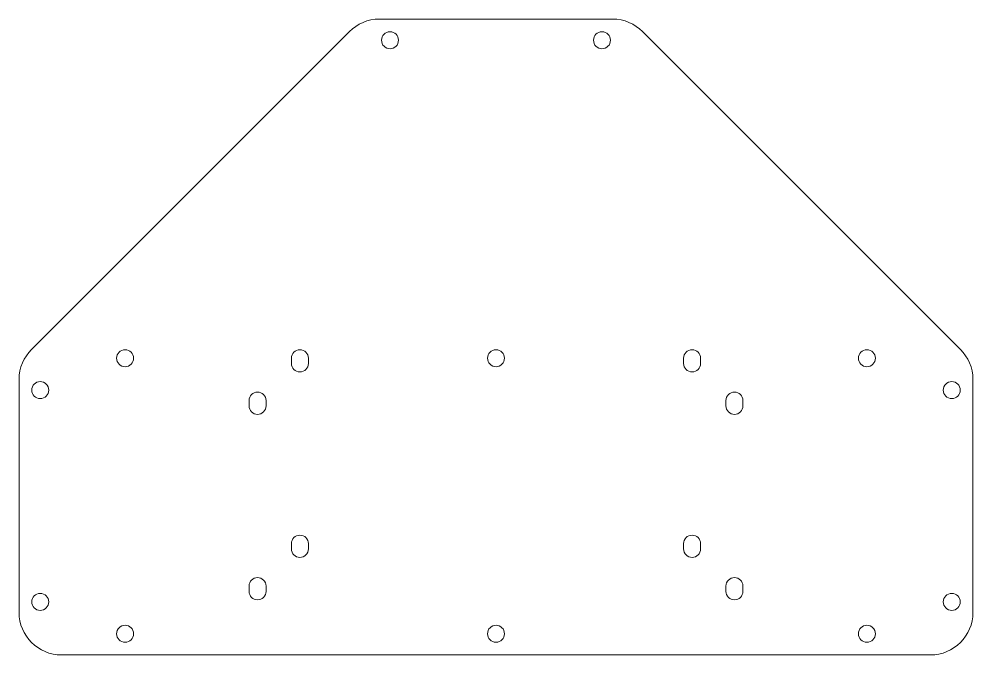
# Model space of a CAD drawing. Header units: millimetres. Extents: x -182 to 182, y -145 to 145.
# Drawn here: x 1.7 to 181.7, y 25.1 to 145.1 of the extents above; entities that cross this region are included whole.
import ezdxf

# ---------------------------------------------------------------- set-up
doc = ezdxf.new("R2010")
doc.units = ezdxf.units.MM
doc.header["$MEASUREMENT"] = 0
doc.layers.add('layer 1', color=7, linetype='Continuous')

msp = doc.modelspace()

# ---------------------------------------------------------------- linework, layer by layer
at = {"layer": 'layer 1', "color": 7, "lineweight": 9}
for points, knots in [([(181.6872, 77.1084), (181.6872, 77.1084), (181.6872, 33.1364), (181.6872, 33.1364), (181.6872, 33.1364), (181.6872, 28.7284), (178.0812, 25.1224), (173.6732, 25.1224), (173.6732, 25.1224), (173.6732, 25.1224), (9.7012, 25.1224), (9.7012, 25.1224), (9.7012, 25.1224), (5.2932, 25.1224), (1.6872, 28.7284), (1.6872, 33.1364), (1.6872, 33.1364), (1.6872, 33.1364), (1.6872, 77.1084), (1.6872, 77.1084), (1.6872, 77.1084), (1.6872, 79.3124), (2.5892, 81.3164), (4.0412, 82.7684), (4.0412, 82.7684), (4.0412, 82.7684), (4.1092, 82.8364), (4.1092, 82.8364), (4.1092, 82.8364), (4.1092, 82.8364), (64.0412, 142.7684), (64.0412, 142.7684), (64.0412, 142.7684), (65.4932, 144.2204), (67.4972, 145.1224), (69.7012, 145.1224), (69.7012, 145.1224), (69.7012, 145.1224), (113.6732, 145.1224), (113.6732, 145.1224), (113.6732, 145.1224), (115.8772, 145.1224), (117.8802, 144.2214), (119.3332, 142.7684), (119.3332, 142.7684), (119.3332, 142.7684), (119.3372, 142.7684), (119.3372, 142.7684), (119.3372, 142.7684), (119.3372, 142.7684), (179.3372, 82.7684), (179.3372, 82.7684), (179.3372, 82.7684), (179.3372, 82.7684), (179.3332, 82.7684), (179.3332, 82.7684), (179.3332, 82.7684), (180.7852, 81.3164), (181.6872, 79.3124), (181.6872, 77.1084)], [0, 0, 0, 0, 0.0625, 0.0625, 0.0625, 0.0625, 0.125, 0.125, 0.125, 0.125, 0.1875, 0.1875, 0.1875, 0.1875, 0.25, 0.25, 0.25, 0.25, 0.3125, 0.3125, 0.3125, 0.3125, 0.375, 0.375, 0.375, 0.375, 0.4375, 0.4375, 0.4375, 0.4375, 0.5, 0.5, 0.5, 0.5, 0.5625, 0.5625, 0.5625, 0.5625, 0.625, 0.625, 0.625, 0.625, 0.6875, 0.6875, 0.6875, 0.6875, 0.75, 0.75, 0.75, 0.75, 0.8125, 0.8125, 0.8125, 0.8125, 0.875, 0.875, 0.875, 0.875, 1, 1, 1, 1]), ([(70.0872, 141.1222), (70.0872, 142.0058), (70.8036, 142.7222), (71.6872, 142.7222), (71.6872, 142.7222), (72.5708, 142.7222), (73.2872, 142.0058), (73.2872, 141.1222), (73.2872, 141.1222), (73.2872, 140.2386), (72.5708, 139.5222), (71.6872, 139.5222), (71.6872, 139.5222), (70.8036, 139.5222), (70.0872, 140.2386), (70.0872, 141.1222)], [0, 0, 0, 0, 0.2, 0.2, 0.2, 0.2, 0.4, 0.4, 0.4, 0.4, 0.6, 0.6, 0.6, 0.6, 1, 1, 1, 1]), ([(110.087, 141.1222), (110.087, 142.0058), (110.8034, 142.7222), (111.687, 142.7222), (111.687, 142.7222), (112.5706, 142.7222), (113.287, 142.0058), (113.287, 141.1222), (113.287, 141.1222), (113.287, 140.2386), (112.5706, 139.5222), (111.687, 139.5222), (111.687, 139.5222), (110.8034, 139.5222), (110.087, 140.2386), (110.087, 141.1222)], [0, 0, 0, 0, 0.2, 0.2, 0.2, 0.2, 0.4, 0.4, 0.4, 0.4, 0.6, 0.6, 0.6, 0.6, 1, 1, 1, 1]), ([(20.0872, 81.1222), (20.0872, 82.0058), (20.8036, 82.7222), (21.6872, 82.7222), (21.6872, 82.7222), (22.5708, 82.7222), (23.2872, 82.0058), (23.2872, 81.1222), (23.2872, 81.1222), (23.2872, 80.2386), (22.5708, 79.5222), (21.6872, 79.5222), (21.6872, 79.5222), (20.8036, 79.5222), (20.0872, 80.2386), (20.0872, 81.1222)], [0, 0, 0, 0, 0.2, 0.2, 0.2, 0.2, 0.4, 0.4, 0.4, 0.4, 0.6, 0.6, 0.6, 0.6, 1, 1, 1, 1]), ([(54.6872, 78.5224), (53.8036, 78.5224), (53.0872, 79.2388), (53.0872, 80.1224), (53.0872, 80.1224), (53.0872, 80.1224), (53.0872, 80.1306), (53.0872, 80.1306), (53.0872, 80.1306), (53.0872, 80.1306), (53.0872, 81.1142), (53.0872, 81.1142), (53.0872, 81.1142), (53.0872, 81.1142), (53.0872, 81.1224), (53.0872, 81.1224), (53.0872, 81.1224), (53.0872, 82.006), (53.8036, 82.7224), (54.6872, 82.7224), (54.6872, 82.7224), (55.5708, 82.7224), (56.2872, 82.006), (56.2872, 81.1224), (56.2872, 81.1224), (56.2872, 81.1224), (56.2872, 81.1142), (56.2872, 81.1142), (56.2872, 81.1142), (56.2872, 81.1142), (56.2872, 80.1306), (56.2872, 80.1306), (56.2872, 80.1306), (56.2872, 80.1306), (56.2872, 80.1224), (56.2872, 80.1224), (56.2872, 80.1224), (56.2872, 79.2388), (55.5708, 78.5224), (54.6872, 78.5224)], [0, 0, 0, 0, 0.09090909, 0.09090909, 0.09090909, 0.09090909, 0.18181818, 0.18181818, 0.18181818, 0.18181818, 0.27272727, 0.27272727, 0.27272727, 0.27272727, 0.36363636, 0.36363636, 0.36363636, 0.36363636, 0.45454545, 0.45454545, 0.45454545, 0.45454545, 0.54545455, 0.54545455, 0.54545455, 0.54545455, 0.63636364, 0.63636364, 0.63636364, 0.63636364, 0.72727273, 0.72727273, 0.72727273, 0.72727273, 0.81818182, 0.81818182, 0.81818182, 0.81818182, 1, 1, 1, 1]), ([(90.0872, 81.1222), (90.0872, 82.0058), (90.8036, 82.7222), (91.6872, 82.7222), (91.6872, 82.7222), (92.5708, 82.7222), (93.2872, 82.0058), (93.2872, 81.1222), (93.2872, 81.1222), (93.2872, 80.2386), (92.5708, 79.5222), (91.6872, 79.5222), (91.6872, 79.5222), (90.8036, 79.5222), (90.0872, 80.2386), (90.0872, 81.1222)], [0, 0, 0, 0, 0.2, 0.2, 0.2, 0.2, 0.4, 0.4, 0.4, 0.4, 0.6, 0.6, 0.6, 0.6, 1, 1, 1, 1]), ([(128.6872, 78.5224), (127.8036, 78.5224), (127.0872, 79.2388), (127.0872, 80.1224), (127.0872, 80.1224), (127.0872, 80.1224), (127.0872, 80.1306), (127.0872, 80.1306), (127.0872, 80.1306), (127.0872, 80.1306), (127.0872, 81.1142), (127.0872, 81.1142), (127.0872, 81.1142), (127.0872, 81.1142), (127.0872, 81.1224), (127.0872, 81.1224), (127.0872, 81.1224), (127.0872, 82.006), (127.8036, 82.7224), (128.6872, 82.7224), (128.6872, 82.7224), (129.5708, 82.7224), (130.2872, 82.006), (130.2872, 81.1224), (130.2872, 81.1224), (130.2872, 81.1224), (130.2872, 81.1142), (130.2872, 81.1142), (130.2872, 81.1142), (130.2872, 81.1142), (130.2872, 80.1306), (130.2872, 80.1306), (130.2872, 80.1306), (130.2872, 80.1306), (130.2872, 80.1224), (130.2872, 80.1224), (130.2872, 80.1224), (130.2872, 79.2388), (129.5708, 78.5224), (128.6872, 78.5224)], [0, 0, 0, 0, 0.09090909, 0.09090909, 0.09090909, 0.09090909, 0.18181818, 0.18181818, 0.18181818, 0.18181818, 0.27272727, 0.27272727, 0.27272727, 0.27272727, 0.36363636, 0.36363636, 0.36363636, 0.36363636, 0.45454545, 0.45454545, 0.45454545, 0.45454545, 0.54545455, 0.54545455, 0.54545455, 0.54545455, 0.63636364, 0.63636364, 0.63636364, 0.63636364, 0.72727273, 0.72727273, 0.72727273, 0.72727273, 0.81818182, 0.81818182, 0.81818182, 0.81818182, 1, 1, 1, 1]), ([(163.2876, 81.1222), (163.2876, 82.0058), (162.5712, 82.7222), (161.6876, 82.7222), (161.6876, 82.7222), (160.804, 82.7222), (160.0876, 82.0058), (160.0876, 81.1222), (160.0876, 81.1222), (160.0876, 80.2386), (160.804, 79.5222), (161.6876, 79.5222), (161.6876, 79.5222), (162.5712, 79.5222), (163.2876, 80.2386), (163.2876, 81.1222)], [0, 0, 0, 0, 0.2, 0.2, 0.2, 0.2, 0.4, 0.4, 0.4, 0.4, 0.6, 0.6, 0.6, 0.6, 1, 1, 1, 1]), ([(4.0872, 75.1074), (4.0872, 75.991), (4.8036, 76.7074), (5.6872, 76.7074), (5.6872, 76.7074), (6.5708, 76.7074), (7.2872, 75.991), (7.2872, 75.1074), (7.2872, 75.1074), (7.2872, 74.2238), (6.5708, 73.5074), (5.6872, 73.5074), (5.6872, 73.5074), (4.8036, 73.5074), (4.0872, 74.2238), (4.0872, 75.1074)], [0, 0, 0, 0, 0.2, 0.2, 0.2, 0.2, 0.4, 0.4, 0.4, 0.4, 0.6, 0.6, 0.6, 0.6, 1, 1, 1, 1]), ([(179.2876, 75.1074), (179.2876, 75.991), (178.5712, 76.7074), (177.6876, 76.7074), (177.6876, 76.7074), (176.804, 76.7074), (176.0876, 75.991), (176.0876, 75.1074), (176.0876, 75.1074), (176.0876, 74.2238), (176.804, 73.5074), (177.6876, 73.5074), (177.6876, 73.5074), (178.5712, 73.5074), (179.2876, 74.2238), (179.2876, 75.1074)], [0, 0, 0, 0, 0.2, 0.2, 0.2, 0.2, 0.4, 0.4, 0.4, 0.4, 0.6, 0.6, 0.6, 0.6, 1, 1, 1, 1]), ([(46.6872, 70.5224), (45.8036, 70.5224), (45.0872, 71.2388), (45.0872, 72.1224), (45.0872, 72.1224), (45.0872, 72.1224), (45.0872, 72.1306), (45.0872, 72.1306), (45.0872, 72.1306), (45.0872, 72.1306), (45.0872, 73.1142), (45.0872, 73.1142), (45.0872, 73.1142), (45.0872, 73.1142), (45.0872, 73.1224), (45.0872, 73.1224), (45.0872, 73.1224), (45.0872, 74.006), (45.8036, 74.7224), (46.6872, 74.7224), (46.6872, 74.7224), (47.5708, 74.7224), (48.2872, 74.006), (48.2872, 73.1224), (48.2872, 73.1224), (48.2872, 73.1224), (48.2872, 73.1142), (48.2872, 73.1142), (48.2872, 73.1142), (48.2872, 73.1142), (48.2872, 72.1306), (48.2872, 72.1306), (48.2872, 72.1306), (48.2872, 72.1306), (48.2872, 72.1224), (48.2872, 72.1224), (48.2872, 72.1224), (48.2872, 71.2388), (47.5708, 70.5224), (46.6872, 70.5224)], [0, 0, 0, 0, 0.09090909, 0.09090909, 0.09090909, 0.09090909, 0.18181818, 0.18181818, 0.18181818, 0.18181818, 0.27272727, 0.27272727, 0.27272727, 0.27272727, 0.36363636, 0.36363636, 0.36363636, 0.36363636, 0.45454545, 0.45454545, 0.45454545, 0.45454545, 0.54545455, 0.54545455, 0.54545455, 0.54545455, 0.63636364, 0.63636364, 0.63636364, 0.63636364, 0.72727273, 0.72727273, 0.72727273, 0.72727273, 0.81818182, 0.81818182, 0.81818182, 0.81818182, 1, 1, 1, 1]), ([(136.6872, 70.5224), (135.8036, 70.5224), (135.0872, 71.2388), (135.0872, 72.1224), (135.0872, 72.1224), (135.0872, 72.1224), (135.0872, 72.1306), (135.0872, 72.1306), (135.0872, 72.1306), (135.0872, 72.1306), (135.0872, 73.1142), (135.0872, 73.1142), (135.0872, 73.1142), (135.0872, 73.1142), (135.0872, 73.1224), (135.0872, 73.1224), (135.0872, 73.1224), (135.0872, 74.006), (135.8036, 74.7224), (136.6872, 74.7224), (136.6872, 74.7224), (137.5708, 74.7224), (138.2872, 74.006), (138.2872, 73.1224), (138.2872, 73.1224), (138.2872, 73.1224), (138.2872, 73.1142), (138.2872, 73.1142), (138.2872, 73.1142), (138.2872, 73.1142), (138.2872, 72.1306), (138.2872, 72.1306), (138.2872, 72.1306), (138.2872, 72.1306), (138.2872, 72.1224), (138.2872, 72.1224), (138.2872, 72.1224), (138.2872, 71.2388), (137.5708, 70.5224), (136.6872, 70.5224)], [0, 0, 0, 0, 0.09090909, 0.09090909, 0.09090909, 0.09090909, 0.18181818, 0.18181818, 0.18181818, 0.18181818, 0.27272727, 0.27272727, 0.27272727, 0.27272727, 0.36363636, 0.36363636, 0.36363636, 0.36363636, 0.45454545, 0.45454545, 0.45454545, 0.45454545, 0.54545455, 0.54545455, 0.54545455, 0.54545455, 0.63636364, 0.63636364, 0.63636364, 0.63636364, 0.72727273, 0.72727273, 0.72727273, 0.72727273, 0.81818182, 0.81818182, 0.81818182, 0.81818182, 1, 1, 1, 1]), ([(53.0872, 46.1142), (53.0872, 46.1142), (53.0872, 46.1224), (53.0872, 46.1224), (53.0872, 46.1224), (53.0872, 47.006), (53.8036, 47.7224), (54.6872, 47.7224), (54.6872, 47.7224), (55.5708, 47.7224), (56.2872, 47.006), (56.2872, 46.1224), (56.2872, 46.1224), (56.2872, 46.1224), (56.2872, 46.1142), (56.2872, 46.1142), (56.2872, 46.1142), (56.2872, 46.1142), (56.2872, 45.1306), (56.2872, 45.1306), (56.2872, 45.1306), (56.2872, 45.1306), (56.2872, 45.1224), (56.2872, 45.1224), (56.2872, 45.1224), (56.2872, 44.2388), (55.5708, 43.5224), (54.6872, 43.5224), (54.6872, 43.5224), (53.8036, 43.5224), (53.0872, 44.2388), (53.0872, 45.1224), (53.0872, 45.1224), (53.0872, 45.1224), (53.0872, 45.1306), (53.0872, 45.1306), (53.0872, 45.1306), (53.0872, 45.1306), (53.0872, 46.1142), (53.0872, 46.1142)], [0, 0, 0, 0, 0.09090909, 0.09090909, 0.09090909, 0.09090909, 0.18181818, 0.18181818, 0.18181818, 0.18181818, 0.27272727, 0.27272727, 0.27272727, 0.27272727, 0.36363636, 0.36363636, 0.36363636, 0.36363636, 0.45454545, 0.45454545, 0.45454545, 0.45454545, 0.54545455, 0.54545455, 0.54545455, 0.54545455, 0.63636364, 0.63636364, 0.63636364, 0.63636364, 0.72727273, 0.72727273, 0.72727273, 0.72727273, 0.81818182, 0.81818182, 0.81818182, 0.81818182, 1, 1, 1, 1]), ([(127.0872, 46.1142), (127.0872, 46.1142), (127.0872, 46.1224), (127.0872, 46.1224), (127.0872, 46.1224), (127.0872, 47.006), (127.8036, 47.7224), (128.6872, 47.7224), (128.6872, 47.7224), (129.5708, 47.7224), (130.2872, 47.006), (130.2872, 46.1224), (130.2872, 46.1224), (130.2872, 46.1224), (130.2872, 46.1142), (130.2872, 46.1142), (130.2872, 46.1142), (130.2872, 46.1142), (130.2872, 45.1306), (130.2872, 45.1306), (130.2872, 45.1306), (130.2872, 45.1306), (130.2872, 45.1224), (130.2872, 45.1224), (130.2872, 45.1224), (130.2872, 44.2388), (129.5708, 43.5224), (128.6872, 43.5224), (128.6872, 43.5224), (127.8036, 43.5224), (127.0872, 44.2388), (127.0872, 45.1224), (127.0872, 45.1224), (127.0872, 45.1224), (127.0872, 45.1306), (127.0872, 45.1306), (127.0872, 45.1306), (127.0872, 45.1306), (127.0872, 46.1142), (127.0872, 46.1142)], [0, 0, 0, 0, 0.09090909, 0.09090909, 0.09090909, 0.09090909, 0.18181818, 0.18181818, 0.18181818, 0.18181818, 0.27272727, 0.27272727, 0.27272727, 0.27272727, 0.36363636, 0.36363636, 0.36363636, 0.36363636, 0.45454545, 0.45454545, 0.45454545, 0.45454545, 0.54545455, 0.54545455, 0.54545455, 0.54545455, 0.63636364, 0.63636364, 0.63636364, 0.63636364, 0.72727273, 0.72727273, 0.72727273, 0.72727273, 0.81818182, 0.81818182, 0.81818182, 0.81818182, 1, 1, 1, 1]), ([(45.0872, 38.1142), (45.0872, 38.1142), (45.0872, 38.1224), (45.0872, 38.1224), (45.0872, 38.1224), (45.0872, 39.006), (45.8036, 39.7224), (46.6872, 39.7224), (46.6872, 39.7224), (47.5708, 39.7224), (48.2872, 39.006), (48.2872, 38.1224), (48.2872, 38.1224), (48.2872, 38.1224), (48.2872, 38.1142), (48.2872, 38.1142), (48.2872, 38.1142), (48.2872, 38.1142), (48.2872, 37.1306), (48.2872, 37.1306), (48.2872, 37.1306), (48.2872, 37.1306), (48.2872, 37.1224), (48.2872, 37.1224), (48.2872, 37.1224), (48.2872, 36.2388), (47.5708, 35.5224), (46.6872, 35.5224), (46.6872, 35.5224), (45.8036, 35.5224), (45.0872, 36.2388), (45.0872, 37.1224), (45.0872, 37.1224), (45.0872, 37.1224), (45.0872, 37.1306), (45.0872, 37.1306), (45.0872, 37.1306), (45.0872, 37.1306), (45.0872, 38.1142), (45.0872, 38.1142)], [0, 0, 0, 0, 0.09090909, 0.09090909, 0.09090909, 0.09090909, 0.18181818, 0.18181818, 0.18181818, 0.18181818, 0.27272727, 0.27272727, 0.27272727, 0.27272727, 0.36363636, 0.36363636, 0.36363636, 0.36363636, 0.45454545, 0.45454545, 0.45454545, 0.45454545, 0.54545455, 0.54545455, 0.54545455, 0.54545455, 0.63636364, 0.63636364, 0.63636364, 0.63636364, 0.72727273, 0.72727273, 0.72727273, 0.72727273, 0.81818182, 0.81818182, 0.81818182, 0.81818182, 1, 1, 1, 1]), ([(135.0872, 38.1142), (135.0872, 38.1142), (135.0872, 38.1224), (135.0872, 38.1224), (135.0872, 38.1224), (135.0872, 39.006), (135.8036, 39.7224), (136.6872, 39.7224), (136.6872, 39.7224), (137.5708, 39.7224), (138.2872, 39.006), (138.2872, 38.1224), (138.2872, 38.1224), (138.2872, 38.1224), (138.2872, 38.1142), (138.2872, 38.1142), (138.2872, 38.1142), (138.2872, 38.1142), (138.2872, 37.1306), (138.2872, 37.1306), (138.2872, 37.1306), (138.2872, 37.1306), (138.2872, 37.1224), (138.2872, 37.1224), (138.2872, 37.1224), (138.2872, 36.2388), (137.5708, 35.5224), (136.6872, 35.5224), (136.6872, 35.5224), (135.8036, 35.5224), (135.0872, 36.2388), (135.0872, 37.1224), (135.0872, 37.1224), (135.0872, 37.1224), (135.0872, 37.1306), (135.0872, 37.1306), (135.0872, 37.1306), (135.0872, 37.1306), (135.0872, 38.1142), (135.0872, 38.1142)], [0, 0, 0, 0, 0.09090909, 0.09090909, 0.09090909, 0.09090909, 0.18181818, 0.18181818, 0.18181818, 0.18181818, 0.27272727, 0.27272727, 0.27272727, 0.27272727, 0.36363636, 0.36363636, 0.36363636, 0.36363636, 0.45454545, 0.45454545, 0.45454545, 0.45454545, 0.54545455, 0.54545455, 0.54545455, 0.54545455, 0.63636364, 0.63636364, 0.63636364, 0.63636364, 0.72727273, 0.72727273, 0.72727273, 0.72727273, 0.81818182, 0.81818182, 0.81818182, 0.81818182, 1, 1, 1, 1]), ([(4.0872, 35.1375), (4.0872, 36.0211), (4.8036, 36.7375), (5.6872, 36.7375), (5.6872, 36.7375), (6.5708, 36.7375), (7.2872, 36.0211), (7.2872, 35.1375), (7.2872, 35.1375), (7.2872, 34.2539), (6.5708, 33.5375), (5.6872, 33.5375), (5.6872, 33.5375), (4.8036, 33.5375), (4.0872, 34.2539), (4.0872, 35.1375)], [0, 0, 0, 0, 0.2, 0.2, 0.2, 0.2, 0.4, 0.4, 0.4, 0.4, 0.6, 0.6, 0.6, 0.6, 1, 1, 1, 1]), ([(179.2876, 35.1375), (179.2876, 36.0211), (178.5712, 36.7375), (177.6876, 36.7375), (177.6876, 36.7375), (176.804, 36.7375), (176.0876, 36.0211), (176.0876, 35.1375), (176.0876, 35.1375), (176.0876, 34.2539), (176.804, 33.5375), (177.6876, 33.5375), (177.6876, 33.5375), (178.5712, 33.5375), (179.2876, 34.2539), (179.2876, 35.1375)], [0, 0, 0, 0, 0.2, 0.2, 0.2, 0.2, 0.4, 0.4, 0.4, 0.4, 0.6, 0.6, 0.6, 0.6, 1, 1, 1, 1]), ([(20.0872, 29.1226), (20.0872, 30.0062), (20.8036, 30.7226), (21.6872, 30.7226), (21.6872, 30.7226), (22.5708, 30.7226), (23.2872, 30.0062), (23.2872, 29.1226), (23.2872, 29.1226), (23.2872, 28.239), (22.5708, 27.5226), (21.6872, 27.5226), (21.6872, 27.5226), (20.8036, 27.5226), (20.0872, 28.239), (20.0872, 29.1226)], [0, 0, 0, 0, 0.2, 0.2, 0.2, 0.2, 0.4, 0.4, 0.4, 0.4, 0.6, 0.6, 0.6, 0.6, 1, 1, 1, 1]), ([(90.0872, 29.1226), (90.0872, 30.0062), (90.8036, 30.7226), (91.6872, 30.7226), (91.6872, 30.7226), (92.5708, 30.7226), (93.2872, 30.0062), (93.2872, 29.1226), (93.2872, 29.1226), (93.2872, 28.239), (92.5708, 27.5226), (91.6872, 27.5226), (91.6872, 27.5226), (90.8036, 27.5226), (90.0872, 28.239), (90.0872, 29.1226)], [0, 0, 0, 0, 0.2, 0.2, 0.2, 0.2, 0.4, 0.4, 0.4, 0.4, 0.6, 0.6, 0.6, 0.6, 1, 1, 1, 1]), ([(163.2876, 29.1226), (163.2876, 30.0062), (162.5712, 30.7226), (161.6876, 30.7226), (161.6876, 30.7226), (160.804, 30.7226), (160.0876, 30.0062), (160.0876, 29.1226), (160.0876, 29.1226), (160.0876, 28.239), (160.804, 27.5226), (161.6876, 27.5226), (161.6876, 27.5226), (162.5712, 27.5226), (163.2876, 28.239), (163.2876, 29.1226)], [0, 0, 0, 0, 0.2, 0.2, 0.2, 0.2, 0.4, 0.4, 0.4, 0.4, 0.6, 0.6, 0.6, 0.6, 1, 1, 1, 1])]:
    msp.add_open_spline(points, degree=3, knots=knots, dxfattribs=at)

doc.saveas('drawing.dxf')
